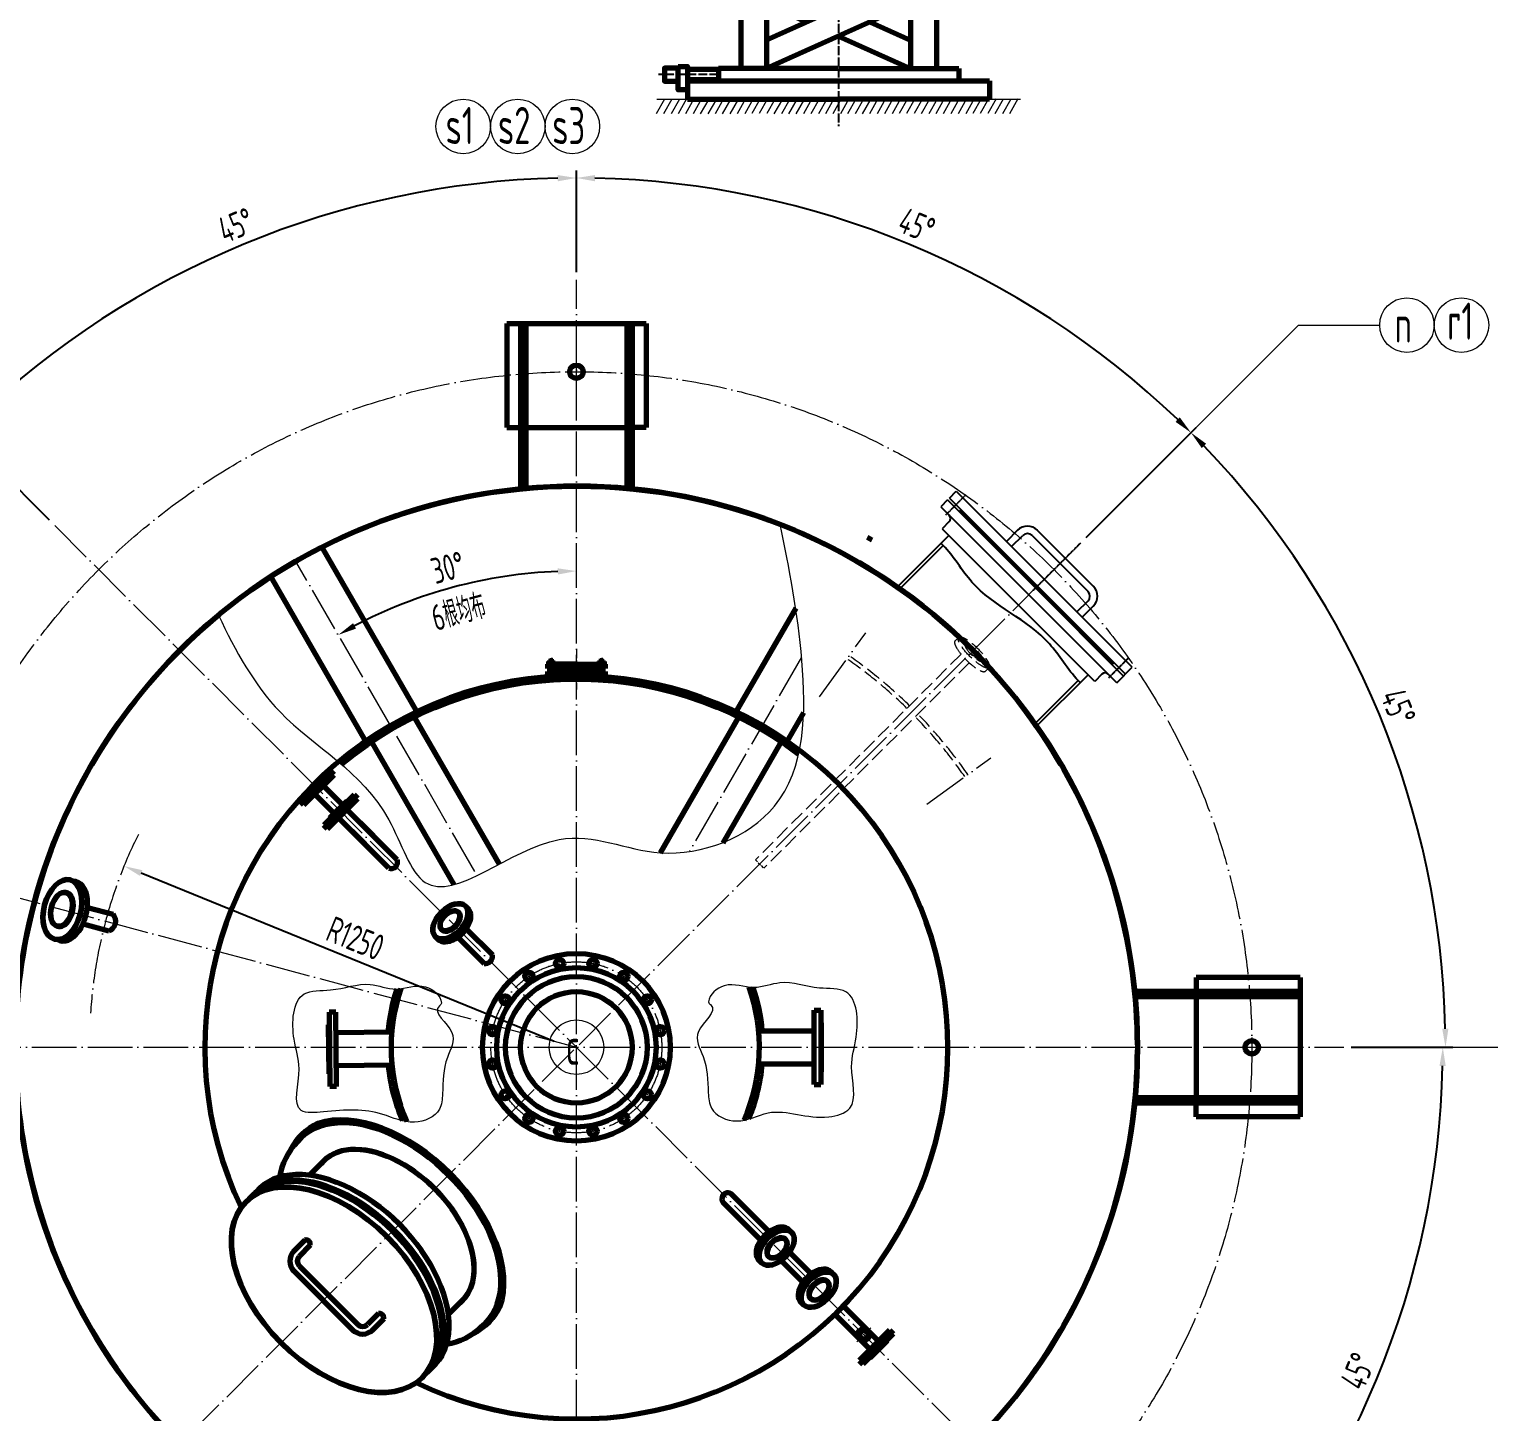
# Model space of a CAD drawing. Header units: millimetres. Extents: x -81840 to -67320, y -57700 to -40880.
# Drawn here: x -76666 to -72737, y -55798 to -52077 of the extents above; entities that cross this region are included whole.
import ezdxf
from ezdxf.enums import TextEntityAlignment as Align

# ---------------------------------------------------------------- set-up
doc = ezdxf.new("R2010")
doc.units = ezdxf.units.MM
for name, pattern in [('ACAD_ISO02W100', [11, 8, -3]), ('ACAD_ISO04W100', [30, 24, -3, 0, -3]), ('ACAD_ISO05W100', [33, 24, -3, 0, -3, 0, -3]), ('ACAD_ISO10W100', [18.7, 12, -3, 0.7, -3]), ('CENTER', [2, 1.25, -0.25, 0.25, -0.25])]:
    doc.linetypes.add(name, pattern=pattern)
for name, color, linetype in [('1', 4, 'Continuous'), ('2', 3, 'Continuous'), ('4', 1, 'CENTER')]:
    doc.layers.add(name, color=color, linetype=linetype)
for name, color, linetype, lineweight in [('中心线', 1, 'ACAD_ISO04W100', 18), ('双点划线', 5, 'ACAD_ISO05W100', 18), ('标注', 7, 'Continuous', 18), ('点划线', 1, 'ACAD_ISO04W100', 25), ('粗实线', 4, 'Continuous', 70), ('细实线', 7, 'Continuous', 18), ('虚线', 2, 'ACAD_ISO02W100', 18)]:
    doc.layers.add(name, color=color, linetype=linetype, lineweight=lineweight)
doc.styles.add('GB', font='gbeitc.shx', dxfattribs={"bigfont": 'gbcbig.shx'})
doc.styles.add('HGCAD', font='gbenor.shx', dxfattribs={"width": 0.75, "bigfont": 'gbcbig.shx'})
doc.dimstyles.new('GB$2', dxfattribs={"dimscale": 20, "dimtxt": 3.5, "dimasz": 2.5, "dimexe": 2.25, "dimexo": 2, "dimtad": 1, "dimdec": 0, "dimtxsty": 'GB', "dimcen": 2.5, "dimadec": 0, "dimazin": 0, "dimtfac": 1, "dimtdec": 0, "dimtmove": 0, "dimatfit": 3, "dimfxl": 0, "dimarcsym": 0})
doc.dimstyles.new('GB$4', dxfattribs={"dimscale": 20, "dimtxt": 3.5, "dimasz": 2.5, "dimexe": 2.25, "dimexo": 2, "dimtad": 1, "dimtoh": 1, "dimdec": 0, "dimtxsty": 'GB', "dimcen": 2.5, "dimadec": 0, "dimazin": 0, "dimtfac": 1, "dimtdec": 0, "dimtmove": 0, "dimatfit": 3, "dimfxl": 0, "dimarcsym": 0})

# ---------------------------------------------------------------- blocks, each defined once
blk = doc.blocks.new('*D258')
at = {"layer": 'Defpoints', "color": 0, "ltscale": 20}
for p in [(-75193.3, -52751.3), (-75948.3, -53509.2), (-75415.8, -53554.9), (-75693.3, -53950.9), (-75193.3, -56882.6)]:
    blk.add_point(p, dxfattribs=at)
at = {"layer": '标注', "color": 0, "lineweight": -2, "ltscale": 20}
blk.add_arc((-75193.3, -54816.9), 1281.5, 92.2356, 117.7644, dxfattribs=at)
at = {"layer": '标注', "color": 0, "ltscale": 20}
for points in [[(-75243.5, -53528), (-75243.1, -53544.7), (-75193.3, -53535.4)], [(-75786.3, -53690.2), (-75794.3, -53675.6), (-75834.1, -53707.1)]]:
    blk.add_solid(points, dxfattribs=at)
at = {"layer": '标注', "color": 0, "ltscale": 20, "insert": (-75539.2, -53525.9), "char_height": 70, "attachment_point": 5, "rotation": 15, "style": 'HGCAD'}
blk.add_mtext('30°', dxfattribs=at)
blk = doc.blocks.new('*D271')
at = {"layer": 'Defpoints', "color": 0, "ltscale": 20}
for p in [(-76410.8, -54329.3), (-75253.1, -54800.9)]:
    blk.add_point(p, dxfattribs=at)
at = {"layer": '细实线', "color": 0, "lineweight": -2, "ltscale": 20}
blk.add_line((-75253.1, -54800.9), (-76364.5, -54348.2), dxfattribs=at)
at = {"layer": '细实线', "color": 0, "ltscale": 20}
blk.add_solid([(-76361.3, -54340.4), (-76367.6, -54355.9), (-76410.8, -54329.3)], dxfattribs=at)
at = {"layer": '细实线', "color": 0, "ltscale": 20, "insert": (-75788, -54523.6), "char_height": 70, "attachment_point": 5, "rotation": 337.8363, "style": 'HGCAD'}
blk.add_mtext('R1250', dxfattribs=at)
blk = doc.blocks.new('*D221')
at = {"layer": 'Defpoints', "color": 0, "ltscale": 20}
for p in [(-75379.4, -49124.7), (-75379.4, -49394.1), (-75581.6, -49636.2), (-76204.9, -49874.2), (-75379.4, -53179.6)]:
    blk.add_point(p, dxfattribs=at)
at = {"layer": '标注', "color": 0, "lineweight": -2, "ltscale": 20}
blk.add_arc((-75379.4, -49394.1), 315.4, 219.2699, 260.9088, dxfattribs=at)
at = {"layer": '标注', "color": 0, "ltscale": 20}
for points in [[(-75630.4, -49598.5), (-75616.7, -49589), (-75652.1, -49552.7)], [(-75428.5, -49697.3), (-75429.9, -49713.9), (-75379.4, -49709.6)]]:
    blk.add_solid(points, dxfattribs=at)
at = {"layer": '标注', "color": 0, "ltscale": 20, "insert": (-75509.2, -49619.9), "char_height": 70, "attachment_point": 5, "rotation": 330.0894, "style": 'HGCAD'}
blk.add_mtext('60%%D', dxfattribs=at)
blk = doc.blocks.new('*D277')
at = {"layer": 'Defpoints', "color": 0, "ltscale": 20}
for p in [(-75798.8, -52557.3), (-75193.3, -52751.3), (-76597.5, -53412.7), (-75193.3, -54816.9), (-75193.3, -56882.6)]:
    blk.add_point(p, dxfattribs=at)
at = {"layer": '标注', "color": 0, "lineweight": -2, "ltscale": 20}
for p, q in [((-75193.3, -52731.3), (-75193.3, -52457.6)), ((-76611.6, -53398.6), (-76861.6, -53148.7))]:
    blk.add_line(p, q, dxfattribs=at)
blk.add_arc((-75193.3, -54816.9), 2339.3, 91.2247, 133.7753, dxfattribs=at)
at = {"layer": '标注', "color": 0, "ltscale": 20}
for points in [[(-75243.4, -52469.8), (-75243.2, -52486.5), (-75193.3, -52477.6)], [(-76805.9, -53133.8), (-76817.5, -53121.9), (-76847.4, -53162.8)]]:
    blk.add_solid(points, dxfattribs=at)
at = {"layer": '标注', "color": 0, "ltscale": 20, "insert": (-76109.6, -52604.9), "char_height": 70, "attachment_point": 5, "rotation": 22.5, "style": 'HGCAD'}
blk.add_mtext('45°', dxfattribs=at)
blk = doc.blocks.new('*D278')
at = {"layer": 'Defpoints', "color": 0, "ltscale": 20}
for p in [(-75193.3, -52751.3), (-74023.7, -52791), (-73835.6, -53459.2), (-73963.6, -53587.2), (-75193.3, -56882.6)]:
    blk.add_point(p, dxfattribs=at)
at = {"layer": '标注', "color": 0, "lineweight": -2, "ltscale": 20}
for p, q in [((-75193.3, -52731.3), (-75193.3, -52457.6)), ((-73821.5, -53445.1), (-73525, -53148.7))]:
    blk.add_line(p, q, dxfattribs=at)
blk.add_arc((-75193.3, -54816.9), 2339.3, 46.2247, 88.7753, dxfattribs=at)
at = {"layer": '标注', "color": 0, "ltscale": 20}
for points in [[(-75143.4, -52486.5), (-75143.2, -52469.8), (-75193.3, -52477.6)], [(-73569.1, -53121.9), (-73580.7, -53133.8), (-73539.2, -53162.8)]]:
    blk.add_solid(points, dxfattribs=at)
at = {"layer": '标注', "color": 0, "ltscale": 20, "insert": (-74277, -52604.9), "char_height": 70, "attachment_point": 5, "rotation": 337.5, "style": 'HGCAD'}
blk.add_mtext('45°', dxfattribs=at)
blk = doc.blocks.new('*D279')
at = {"layer": 'Defpoints', "color": 0, "ltscale": 20}
for p in [(-73835.6, -53459.2), (-73963.6, -53587.2), (-72933.7, -54211.5), (-77258.9, -54816.9), (-73127.7, -54816.9)]:
    blk.add_point(p, dxfattribs=at)
at = {"layer": '标注', "color": 0, "lineweight": -2, "ltscale": 20}
for p, q in [((-73821.5, -53445.1), (-73525, -53148.7)), ((-73107.7, -54816.9), (-72834, -54816.9))]:
    blk.add_line(p, q, dxfattribs=at)
blk.add_arc((-75193.3, -54816.9), 2339.3, 1.2247, 43.7753, dxfattribs=at)
at = {"layer": '标注', "color": 0, "ltscale": 20}
for points in [[(-73510.1, -53204.4), (-73498.2, -53192.7), (-73539.2, -53162.8)], [(-72846.2, -54766.8), (-72862.9, -54767), (-72854, -54816.9)]]:
    blk.add_solid(points, dxfattribs=at)
at = {"layer": '标注', "color": 0, "ltscale": 20, "insert": (-72981.3, -53900.7), "char_height": 70, "attachment_point": 5, "rotation": 292.5, "style": 'HGCAD'}
blk.add_mtext('45°', dxfattribs=at)
blk = doc.blocks.new('*D280')
at = {"layer": 'Defpoints', "color": 0, "ltscale": 20}
for p in [(-77258.9, -54816.9), (-75193.3, -54816.9), (-73127.7, -54816.9), (-73173.8, -55982.9), (-73939.8, -56070.4)]:
    blk.add_point(p, dxfattribs=at)
at = {"layer": '标注', "color": 0, "lineweight": -2, "ltscale": 20}
for p, q in [((-73107.7, -54816.9), (-72841.3, -54816.9)), ((-73925.7, -56084.6), (-73530.2, -56480))]:
    blk.add_line(p, q, dxfattribs=at)
blk.add_arc((-75193.3, -54816.9), 2332, 316.2285, 358.7715, dxfattribs=at)
at = {"layer": '标注', "color": 0, "ltscale": 20}
for points in [[(-72870.2, -54866.8), (-72853.5, -54867), (-72861.3, -54816.9)], [(-73503.4, -56436), (-73515.3, -56424.3), (-73544.4, -56465.9)]]:
    blk.add_solid(points, dxfattribs=at)
at = {"layer": '标注', "color": 0, "ltscale": 20, "insert": (-73089.7, -55688.3), "char_height": 70, "attachment_point": 5, "rotation": 67.5, "style": 'HGCAD'}
blk.add_mtext('45°', dxfattribs=at)
blk = doc.blocks.new('*D281')
at = {"layer": 'Defpoints', "color": 0, "ltscale": 20}
for p in [(-75193.3, -52751.3), (-75193.3, -54816.9), (-73939.8, -56070.4), (-75193.3, -56882.6), (-74588.3, -57074.7)]:
    blk.add_point(p, dxfattribs=at)
at = {"layer": '标注', "color": 0, "lineweight": -2, "ltscale": 20}
for p, q in [((-73925.7, -56084.6), (-73526.4, -56483.9)), ((-75193.3, -56902.6), (-75193.3, -57174.3))]:
    blk.add_line(p, q, dxfattribs=at)
blk.add_arc((-75193.3, -54816.9), 2337.4, 271.2257, 313.7743, dxfattribs=at)
at = {"layer": '标注', "color": 0, "ltscale": 20}
for points in [[(-73582.1, -56498.7), (-73570.4, -56510.6), (-73540.5, -56469.7)], [(-75143.2, -57162.1), (-75143.4, -57145.4), (-75193.3, -57154.3)]]:
    blk.add_solid(points, dxfattribs=at)
at = {"layer": '标注', "color": 0, "ltscale": 20, "insert": (-74319.9, -56925.6), "char_height": 70, "attachment_point": 5, "rotation": 22.5, "style": 'HGCAD'}
blk.add_mtext('45°', dxfattribs=at)
blk = doc.blocks.new('*D282')
at = {"layer": 'Defpoints', "color": 0, "ltscale": 20}
for p in [(-75193.3, -52751.3), (-75193.3, -54816.9), (-76452.7, -56076.3), (-76358.5, -56835.1), (-75193.3, -56882.6)]:
    blk.add_point(p, dxfattribs=at)
at = {"layer": '标注', "color": 0, "lineweight": -2, "ltscale": 20}
for p, q in [((-76466.9, -56090.5), (-76855.2, -56478.9)), ((-75193.3, -56902.6), (-75193.3, -57167.3))]:
    blk.add_line(p, q, dxfattribs=at)
blk.add_arc((-75193.3, -54816.9), 2330.4, 226.2294, 268.7706, dxfattribs=at)
at = {"layer": '标注', "color": 0, "ltscale": 20}
for points in [[(-76811.2, -56505.7), (-76799.5, -56493.7), (-76841.1, -56464.7)], [(-75243.2, -57138.4), (-75243.4, -57155.1), (-75193.3, -57147.3)]]:
    blk.add_solid(points, dxfattribs=at)
at = {"layer": '标注', "color": 0, "ltscale": 20, "insert": (-76064, -56919.1), "char_height": 70, "attachment_point": 5, "rotation": 337.5, "style": 'HGCAD'}
blk.add_mtext('45°', dxfattribs=at)
blk = doc.blocks.new('*D283')
at = {"layer": 'Defpoints', "color": 0, "ltscale": 20}
for p in [(-77258.9, -54816.9), (-75193.3, -54816.9), (-73127.7, -54816.9), (-77449.8, -55421.6), (-76452.7, -56076.3)]:
    blk.add_point(p, dxfattribs=at)
at = {"layer": '标注', "color": 0, "lineweight": -2, "ltscale": 20}
for p, q in [((-77278.9, -54816.9), (-77549.4, -54816.9)), ((-76466.9, -56090.5), (-76859.3, -56482.9))]:
    blk.add_line(p, q, dxfattribs=at)
blk.add_arc((-75193.3, -54816.9), 2336.1, 181.2263, 223.7737, dxfattribs=at)
at = {"layer": '标注', "color": 0, "ltscale": 20}
for points in [[(-77537.2, -54867), (-77520.5, -54866.8), (-77529.4, -54816.9)], [(-76874.2, -56427.2), (-76886.1, -56438.9), (-76845.2, -56468.8)]]:
    blk.add_solid(points, dxfattribs=at)
at = {"layer": '标注', "color": 0, "ltscale": 20, "insert": (-77300.8, -55689.9), "char_height": 70, "attachment_point": 5, "rotation": 292.5, "style": 'HGCAD'}
blk.add_mtext('45°', dxfattribs=at)
blk = doc.blocks.new('*D284')
at = {"layer": 'Defpoints', "color": 0, "ltscale": 20}
for p in [(-77188.6, -54282.3), (-77493.4, -54411.4), (-77258.9, -54816.9), (-75193.3, -54816.9), (-73127.7, -54816.9)]:
    blk.add_point(p, dxfattribs=at)
at = {"layer": '标注', "color": 0, "lineweight": -2, "ltscale": 20}
for p, q in [((-77207.9, -54277.1), (-77468.6, -54207.3)), ((-77278.9, -54816.9), (-77548.9, -54816.9))]:
    blk.add_line(p, q, dxfattribs=at)
blk.add_arc((-75193.3, -54816.9), 2335.6, 166.2266, 178.7734, dxfattribs=at)
at = {"layer": '标注', "color": 0, "ltscale": 20}
for points in [[(-77469.8, -54258.8), (-77453.6, -54262.9), (-77449.3, -54212.4)], [(-77520, -54767), (-77536.7, -54766.8), (-77528.9, -54816.9)]]:
    blk.add_solid(points, dxfattribs=at)
at = {"layer": '标注', "color": 0, "ltscale": 20, "insert": (-77563.4, -54504.9), "char_height": 70, "attachment_point": 5, "rotation": 82.5, "style": 'HGCAD'}
blk.add_mtext('15°', dxfattribs=at)
blk = doc.blocks.new('动力')
at = {"layer": '标注', "ltscale": 20}
for p, q in [((-114.4, -310.6), (-107.3, -310.6)), ((-114.4, -330.1), (-114.4, -310.6)), ((-100.2, -310.6), (-107.3, -310.6)), ((-100.2, -330.1), (-100.2, -310.6)), ((-107.3, -330.1), (-114.4, -330.1)), ((-107.3, -330.1), (-100.2, -330.1)), ((-100.2, -314.6), (-86.5, -314.6)), ((-100.2, -326), (-86.5, -326)), ((-107.3, -615.7), (-114.4, -615.7)), ((-114.4, -615.7), (-114.4, -635.2)), ((-107.3, -615.7), (-100.2, -615.7)), ((-100.2, -615.7), (-100.2, -635.2)), ((-100.2, -619.8), (-86.5, -619.8)), ((-114.4, -635.2), (-107.3, -635.2)), ((-100.2, -635.2), (-107.3, -635.2)), ((-100.2, -631.2), (-86.5, -631.2)), ((241.7, -1050.3), (219.1, -1089.9)), ((220.7, -1050.3), (1199.7, -1050.3)), ((261.3, -1050.3), (238.6, -1089.9)), ((281.9, -1050.3), (259.2, -1089.9)), ((300.9, -1049.9), (278.3, -1089.5)), ((320.5, -1049.9), (297.8, -1089.5)), ((341, -1049.9), (318.4, -1089.5)), ((360.4, -1050.3), (337.7, -1089.9)), ((381, -1050.3), (358.3, -1089.9)), ((400, -1049.9), (377.4, -1089.5)), ((419.6, -1049.9), (396.9, -1089.5)), ((440.2, -1049.9), (417.5, -1089.5)), ((459.7, -1049.9), (437, -1089.5)), ((480.3, -1049.9), (457.6, -1089.5)), ((499.3, -1049.5), (476.7, -1089.2)), ((518.9, -1049.5), (496.2, -1089.2)), ((539.5, -1049.5), (516.8, -1089.2)), ((558.6, -1050.3), (535.9, -1089.9)), ((579.2, -1050.3), (556.5, -1089.9)), ((598.2, -1049.9), (575.6, -1089.5)), ((617.8, -1049.9), (595.1, -1089.5)), ((638.4, -1049.9), (615.7, -1089.5)), ((657.7, -1050.3), (635, -1089.9)), ((678.3, -1050.3), (655.6, -1089.9)), ((697.3, -1049.9), (674.7, -1089.5)), ((716.9, -1049.9), (694.2, -1089.5)), ((737.5, -1049.9), (714.8, -1089.5)), ((756.8, -1050.3), (734.1, -1089.9)), ((777.4, -1050.3), (754.7, -1089.9)), ((796.4, -1049.9), (773.8, -1089.5)), ((816, -1049.9), (793.3, -1089.5)), ((836.6, -1049.9), (813.9, -1089.5)), ((856.1, -1049.9), (833.4, -1089.5)), ((876.7, -1049.9), (854, -1089.5)), ((895.7, -1049.5), (873.1, -1089.2)), ((915.3, -1049.5), (892.6, -1089.2)), ((935.9, -1049.5), (913.2, -1089.2)), ((955, -1050.3), (932.3, -1089.9)), ((975.6, -1050.3), (952.9, -1089.9)), ((994.6, -1049.9), (972, -1089.5)), ((1014.2, -1049.9), (991.5, -1089.5)), ((1034.8, -1049.9), (1012.1, -1089.5)), ((1054.3, -1049.9), (1031.6, -1089.5)), ((1074.9, -1049.9), (1052.2, -1089.5)), ((1094, -1049.5), (1071.3, -1089.2)), ((1113.5, -1049.5), (1090.8, -1089.2)), ((1134.1, -1049.5), (1111.4, -1089.2)), ((1153.2, -1050.3), (1130.5, -1089.9)), ((1173.8, -1050.3), (1151.1, -1089.9)), ((1192.8, -1049.9), (1170.2, -1089.5))]:
    blk.add_line(p, q, dxfattribs=at)
for points in [[(86.5, -312.4), (97.5, -312.4), (97.5, -329.9), (86.5, -329.9)], [(-97.5, -460.7), (-86.5, -460.7), (-86.5, -478.2), (-97.5, -478.2)], [(86.5, -460.7), (97.5, -460.7), (97.5, -478.2), (86.5, -478.2)], [(86.5, -616.1), (97.5, -616.1), (97.5, -633.6), (86.5, -633.6)]]:
    blk.add_lwpolyline(points, close=True, dxfattribs=at)
at = {"layer": '点划线'}
for p, q in [((0, 27.1), (0, -834.6)), ((710, -125.6), (710, -1123.5)), ((386.7, -984.4), (225.1, -984.4))]:
    blk.add_line(p, q, dxfattribs=at)
at = {"layer": '粗实线'}
for p, q in [((-178, -16.1), (-178, 3.9)), ((-178, 3.9), (0, 3.9)), ((178, 3.9), (0, 3.9)), ((178, -16.1), (178, 3.9)), ((-305, -16.1), (-310, -21.1)), ((-310, -21.1), (-310, -46.1)), ((305, -16.1), (-305, -16.1)), ((305, -16.1), (310, -21.1)), ((310, -21.1), (310, -46.1)), ((-310, -46.1), (0, -46.1)), ((-310, -71.1), (-310, -46.1)), ((-310, -46.1), (0, -46.1)), ((-305, -76.1), (-310, -71.1)), ((305, -76.1), (-305, -76.1)), ((-253, -76.1), (-253, -106.1)), ((310, -46.1), (0, -46.1)), ((310, -46.1), (0, -46.1)), ((253, -76.1), (253, -106.1)), ((305, -76.1), (310, -71.1)), ((310, -71.1), (310, -46.1)), ((253, -106.1), (-253, -106.1)), ((-253, -106.1), (-253, -189.6)), ((-150.4, -106.1), (-86.5, -282.3)), ((-75.5, -106.1), (-75.5, -126.1)), ((75.5, -106.1), (75.5, -126.1)), ((150.4, -106.1), (86.5, -282.3)), ((253, -106.1), (253, -189.6)), ((75.5, -126.1), (-75.5, -126.1)), ((-58.8, -126.1), (-58.8, -242.5)), ((58.8, -126.1), (58.8, -242.5)), ((589.1, -147.1), (710, -146.8)), ((830.2, -146.8), (709.3, -146.8)), ((-253, -189.6), (-96.8, -619.8)), ((253, -189.6), (97.5, -617.9)), ((566.7, -212.6), (566.6, -169.8)), ((852.8, -212.2), (852.8, -169.4)), ((572.4, -218.2), (573, -592.5)), ((575.2, -218.2), (572.4, -218.2)), ((575.2, -218.2), (844.3, -218.2)), ((844.3, -217.8), (847.1, -217.8)), ((848, -218.2), (847.3, -592.5)), ((-71.1, -282.3), (-62.8, -272.9)), ((-62.8, -272.9), (-62.8, -268.8)), ((62.8, -268.8), (-62.8, -268.8)), ((-62.8, -272.9), (62.8, -272.9)), ((58.8, -242.5), (-58.8, -242.5)), ((-48.9, -268.8), (-48.9, -265.6)), ((-48.9, -265.6), (48.9, -265.6)), ((-35, -242.5), (-35, -265.6)), ((35, -242.5), (35, -265.6)), ((48.9, -268.8), (48.9, -265.6)), ((62.8, -272.9), (62.8, -268.8)), ((71.1, -282.3), (62.8, -272.9)), ((597, -246.7), (597, -564.5)), ((619.6, -246.7), (619.6, -564.5)), ((642.2, -246.7), (642.2, -564.5)), ((664.8, -246.7), (664.8, -564.5)), ((687.4, -246.7), (687.4, -564.5)), ((732.6, -246.7), (732.6, -564.5)), ((755.2, -246.7), (755.2, -564.5)), ((777.8, -246.7), (777.8, -564.5)), ((800.4, -246.7), (800.4, -564.5)), ((823, -246.7), (823, -564.5)), ((-86.5, -282.3), (86.5, -282.3)), ((-86.5, -282.3), (-86.5, -297.4)), ((-86.5, -297.4), (86.5, -297.4)), ((-86.5, -297.4), (-86.5, -648.4)), ((86.5, -282.3), (86.5, -297.4)), ((86.5, -297.4), (86.5, -648.4)), ((573, -592.5), (847.3, -592.5)), ((573, -592.5), (605.1, -630.8)), ((847.3, -592.5), (815.2, -630.8)), ((-92.7, -631.2), (-86.5, -648.4)), ((-86.5, -648.4), (86.5, -648.4)), ((-86.5, -648.4), (86.5, -648.4)), ((-86.5, -648.4), (-86.5, -663.5)), ((-86.5, -663.5), (86.5, -663.5)), ((-86.5, -663.5), (86.5, -663.5)), ((-86.5, -663.5), (-86.5, -678.7)), ((91.8, -633.6), (86.5, -648.4)), ((86.5, -648.4), (86.5, -663.5)), ((86.5, -663.5), (86.5, -678.7)), ((710, -665), (541.9, -665)), ((541.9, -665), (541.9, -687.4)), ((605.1, -630.8), (815.2, -630.8)), ((605.1, -630.8), (605.1, -665)), ((605.1, -665), (815.2, -665)), ((710, -665), (878.1, -665)), ((815.2, -630.8), (815.2, -665)), ((878.1, -665), (878.1, -687.4)), ((-86.5, -678.7), (86.5, -678.7)), ((-63.1, -678.7), (-53.7, -697.4)), ((53.7, -697.4), (-53.7, -697.4)), ((-35, -697.4), (-35, -722)), ((35, -697.4), (35, -722)), ((63.1, -678.7), (53.7, -697.4)), ((541.9, -687.4), (446.5, -687.4)), ((446.5, -687.4), (446.5, -722)), ((516.2, -687.4), (516.2, -722)), ((541.9, -687.4), (710, -687.4)), ((677.9, -687.4), (677.9, -722)), ((878.1, -687.4), (710, -687.4)), ((742.1, -687.4), (742.1, -722)), ((878.1, -687.4), (973.5, -687.4)), ((903.8, -687.4), (903.8, -968)), ((973.5, -687.4), (973.5, -968)), ((2, -722), (-155.9, -722)), ((-155.9, -722), (-155.9, -782.4)), ((-155.9, -735), (852.3, -735)), ((2, -722), (160, -722)), ((160, -722), (160, -782.4)), ((160, -722), (567.7, -722)), ((516.2, -717.5), (526.1, -722)), ((903.8, -717.5), (516.2, -891.3)), ((567.7, -722), (852.3, -722)), ((567.7, -722), (567.7, -782.4)), ((852.3, -722), (852.3, -782.4)), ((-155.9, -748.1), (852.3, -748.1)), ((-155.9, -761.1), (852.3, -761.1)), ((-155.9, -774.2), (852.3, -774.2)), ((-155.9, -782.4), (2, -782.4)), ((2, -782.4), (852.3, -782.4)), ((446.5, -782.4), (446.5, -968)), ((516.2, -782.4), (516.2, -968)), ((660.9, -782.4), (710, -804.4)), ((516.2, -794.2), (624.4, -842.8)), ((903.8, -794.2), (516.2, -968)), ((795.6, -842.8), (903.8, -891.3)), ((710, -881.1), (903.8, -968)), ((386.7, -970.6), (303.7, -970.6)), ((709.3, -968), (386.7, -968)), ((386.7, -968), (386.7, -1000.8)), ((710.7, -968), (1033.3, -968)), ((1033.3, -968), (1033.3, -1000.8)), ((386.7, -998.2), (303.7, -998.2)), ((303.7, -1000.8), (303.7, -1050.3)), ((303.7, -1000.8), (1116.3, -1000.8)), ((1116.3, -1000.8), (1116.3, -1050.3)), ((303.7, -1050.3), (710.5, -1050.3)), ((1116.3, -1050.3), (709.5, -1050.3))]:
    blk.add_line(p, q, dxfattribs=at)
for points in [[(277.9, -967), (241.2, -967), (241.2, -1001.8), (277.9, -1001.8)], [(277.9, -962.7), (303.7, -962.7), (303.7, -1025.5), (277.9, -1025.5)]]:
    blk.add_lwpolyline(points, close=True, dxfattribs=at)
for centre, radius, start, end in [((589.2, -169.7), 22.6, 90.1448, 180.1448), ((830.2, -169.4), 22.6, 0, 90), ((572.3, -212.5), 5.66, 180.1448, 270.1448), ((847.1, -212.2), 5.66, 270, 0)]:
    blk.add_arc(centre, radius, start, end, dxfattribs=at)

msp = doc.modelspace()

# ---------------------------------------------------------------- hatches: boundary and pattern name
at = {"layer": '中心线', "linetype": 'ByBlock', "lineweight": 18}
h = msp.add_hatch(dxfattribs=at)
h.set_pattern_fill('ANSI33', color=256, scale=0.893945, style=0)
h.set_pattern_definition([(45, (-75294.271, -51749.067), (-4.013929, 4.013929), []), (45, (-75290.2573, -51749.067), (-4.013929, 4.013929), [2.838276, -1.419138])])
h.paths.add_polyline_path([(-75193.3, -53797.82), (-75249.28, -53797.82), (-75249.28, -53805.86), (-75193.3, -53805.86)])
h.paths.add_polyline_path([(-75137.31, -53797.82), (-75193.3, -53797.82), (-75193.3, -53805.86), (-75137.31, -53805.86)])

# ---------------------------------------------------------------- linework, layer by layer
at = {"layer": '1'}
msp.add_spline([(-73837.07, -53835.46), (-73842.72, -53829.8), (-73920.15, -53731.16), (-74128.75, -53564.99), (-74206.18, -53466.35), (-74211.83, -53460.69)], degree=3, dxfattribs=at)
at = {"layer": '2'}
for p, q in [((-74194.16, -53344.02), (-74212.54, -53362.41)), ((-74194.16, -53344.02), (-73957.27, -53580.9)), ((-74189.14, -53339), (-74170.76, -53320.62)), ((-74189.14, -53339), (-73952.26, -53575.89)), ((-74170.76, -53320.62), (-73933.87, -53557.5)), ((-74212.54, -53362.41), (-73975.66, -53599.29)), ((-74159.44, -53371.53), (-74163.04, -53375.13)), ((-73955.86, -53579.49), (-74161.63, -53373.72)), ((-74159.44, -53371.53), (-74158.03, -53370.12)), ((-73953.67, -53577.3), (-74159.44, -53371.53)), ((-74189.56, -53402.36), (-74208.65, -53421.45)), ((-74208.65, -53421.45), (-74003.24, -53626.86)), ((-74035.94, -53455.43), (-74003.95, -53423.44)), ((-73954.8, -53423.44), (-73799.81, -53578.42)), ((-74190.62, -53439.48), (-74329.52, -53578.38)), ((-74322.87, -53583.04), (-74206.18, -53466.35)), ((-74021.8, -53469.57), (-73992.1, -53439.88)), ((-73966.65, -53439.88), (-73816.25, -53590.27)), ((-73720.39, -53817.78), (-73957.27, -53580.9)), ((-73955.86, -53579.49), (-73750.09, -53785.25)), ((-73953.67, -53577.3), (-73747.91, -53783.07)), ((-73715.38, -53812.77), (-73952.26, -53575.89)), ((-73696.99, -53794.38), (-73933.87, -53557.5)), ((-73738.78, -53836.17), (-73975.66, -53599.29)), ((-73845.95, -53645.43), (-73816.25, -53615.73)), ((-73797.82, -53832.28), (-74003.24, -53626.86)), ((-73831.81, -53659.57), (-73799.81, -53627.58)), ((-73747.91, -53783.07), (-73746.49, -53781.65)), ((-73815.85, -53814.25), (-73954.75, -53953.15)), ((-73778.73, -53813.19), (-73797.82, -53832.28)), ((-73778.73, -53813.19), (-73797.82, -53832.28)), ((-73747.91, -53783.07), (-73751.51, -53786.67)), ((-73738.78, -53836.17), (-73696.99, -53794.38)), ((-73959.42, -53946.5), (-73842.72, -53829.8))]:
    msp.add_line(p, q, dxfattribs=at)
for centre, radius, start, end in [((-74198.04, -53393.87), 12, 315, 45), ((-73979.37, -53452.6), 38.14, 45, 135), ((-73979.37, -53452.6), 18, 45, 135), ((-73828.98, -53603), 38.14, 315, 45), ((-73828.98, -53603), 18, 315, 45), ((-73770.25, -53821.67), 12, 45, 135)]:
    msp.add_arc(centre, radius, start, end, dxfattribs=at)
at = {"layer": '4'}
for p, q in [((-74145.27, -53330.49), (-74199.81, -53385.03)), ((-73963.57, -53587.2), (-73835.6, -53459.23)), ((-73706.87, -53768.9), (-73761.41, -53823.44))]:
    msp.add_line(p, q, dxfattribs=at)
at = {"layer": '中心线', "ltscale": 5}
for p, q in [((-75193.3, -56882.56), (-75193.3, -52751.28)), ((-76597.48, -53412.74), (-75193.3, -54816.92)), ((-75693.3, -53950.9), (-75948.3, -53509.23)), ((-73933.87, -53557.5), (-75193.3, -54816.92)), ((-74587.16, -53767.07), (-74888.64, -54289.24)), ((-75466.52, -54343.68), (-75688.3, -53959.56)), ((-77188.55, -54282.3), (-75193.3, -54816.92)), ((-77258.94, -54816.92), (-73127.66, -54816.92)), ((-76452.72, -56076.35), (-75193.3, -54816.92)), ((-73939.81, -56070.41), (-75193.3, -54816.92))]:
    msp.add_line(p, q, dxfattribs=at)
at = {"layer": '中心线', "linetype": 'ByBlock', "lineweight": 18}
for p, q in [((-75264.37, -53779.05), (-75264.37, -53775.69)), ((-75261.01, -53823.31), (-75261.01, -53772.79)), ((-75257.66, -53779.05), (-75257.66, -53775.69)), ((-75128.93, -53779.05), (-75128.93, -53775.69)), ((-75125.58, -53822.05), (-75125.58, -53772.79)), ((-75122.23, -53779.05), (-75122.23, -53775.69))]:
    msp.add_line(p, q, dxfattribs=at)
at = {"layer": '中心线'}
for p, q in [((-75193.3, -53745.76), (-75193.3, -53854.22)), ((-74401.02, -55571.79), (-74438.52, -55609.29)), ((-75193.3, -55888.09), (-75193.3, -55779.63))]:
    msp.add_line(p, q, dxfattribs=at)
at = {"layer": '中心线', "ltscale": 5}
for centre, radius in [((-75193.3, -54817.12), 1818.11), ((-75193.3, -54816.92), 230)]:
    msp.add_circle(centre, radius, dxfattribs=at)
msp.add_arc((-75253.12, -54800.86), 1250, 153.55413, 176.51345, dxfattribs=at)
at = {"layer": '双点划线', "linetype": 'ACAD_ISO10W100', "ltscale": 20}
for p, q in [((-75193.3, -53025), (-75193.3, -52973)), ((-75219.3, -52999), (-75167.3, -52999)), ((-73375.38, -54790.92), (-73375.38, -54842.92)), ((-73401.38, -54816.92), (-73349.38, -54816.92))]:
    msp.add_line(p, q, dxfattribs=at)
at = {"layer": '双点划线', "ltscale": 5}
for p, q in [((-74538.69, -53873.48), (-74414.19, -53701.25)), ((-74249.85, -54162.32), (-74077.62, -54037.81))]:
    msp.add_line(p, q, dxfattribs=at)
at = {"layer": '标注', "ltscale": 20}
for p, q in [((-73526.37, -53150), (-73249.76, -52873.41)), ((-73249.76, -52873.41), (-73031.21, -52873.41)), ((-72834, -54816.92), (-72444.74, -54816.92))]:
    msp.add_line(p, q, dxfattribs=at)
for centre in [(-75497.76, -52338.92), (-75350.98, -52338.92), (-75204.2, -52338.92), (-72957.82, -52873.41), (-72811.04, -52873.41), (-75193.15, -54816.78)]:
    msp.add_circle(centre, 73.39, dxfattribs=at)
at = {"layer": '粗实线'}
for p, q in [((-75380.8, -52869), (-75005.8, -52869)), ((-75380.8, -52869), (-75380.8, -53149)), ((-75343.3, -52869), (-75343.3, -53314.39)), ((-75329.3, -52869), (-75329.3, -53313.06)), ((-75057.3, -52869), (-75057.3, -53313.06)), ((-75043.3, -52869), (-75043.3, -53314.39)), ((-75005.8, -52869), (-75005.8, -53149)), ((-75380.8, -53149), (-75343.3, -53149)), ((-75329.3, -53149), (-75057.3, -53149)), ((-75005.8, -53149), (-75043.3, -53149)), ((-75329.3, -53199), (-75343.3, -53199)), ((-75057.3, -53199), (-75043.3, -53199)), ((-74397.24, -53452.11), (-74409.36, -53445.11)), ((-75878.4, -53471.29), (-75622.87, -53913.89)), ((-76016.1, -53550.79), (-75760.56, -53993.39)), ((-74602.88, -53635.29), (-74763.73, -53913.89)), ((-75629.59, -53928.24), (-75400.95, -54324.25)), ((-74757.01, -53928.24), (-74967.83, -54293.4)), ((-74581.72, -53916.64), (-74626.03, -53993.39)), ((-75744.77, -53994.74), (-75522.82, -54379.18)), ((-74641.82, -53994.74), (-74799.56, -54267.95)), ((-75855.45, -54073.46), (-75936.77, -54154.77)), ((-75926.87, -54164.67), (-75845.55, -54083.35)), ((-75920.5, -54135.68), (-75874.54, -54089.72)), ((-75874.54, -54089.72), (-75873.13, -54091.13)), ((-75845.55, -54083.35), (-75855.45, -54073.46)), ((-75919.09, -54137.09), (-75920.5, -54135.68)), ((-75844.8, -54188.05), (-75897.52, -54135.33)), ((-75822.18, -54165.42), (-75874.89, -54112.7)), ((-75926.87, -54164.67), (-75936.77, -54154.77)), ((-75791.42, -54137.49), (-75872.73, -54218.8)), ((-75862.83, -54228.7), (-75781.52, -54147.39)), ((-75856.47, -54199.71), (-75810.51, -54153.75)), ((-75810.51, -54153.75), (-75809.09, -54155.17)), ((-75781.52, -54147.39), (-75791.42, -54137.49)), ((-75855.06, -54201.13), (-75856.47, -54199.71)), ((-75762.19, -54270.65), (-75833.49, -54199.36)), ((-75698.16, -54334.69), (-75833.49, -54199.36)), ((-75739.57, -54248.03), (-75810.86, -54176.73)), ((-75675.53, -54312.06), (-75810.86, -54176.73)), ((-75862.83, -54228.7), (-75872.73, -54218.8)), ((-76509.26, -54440.59), (-76440.19, -54459.02)), ((-75492.18, -54436.96, -43077.36), (-75482.83, -54446.31, -43077.36)), ((-76521.09, -54484.93), (-76452.02, -54503.36)), ((-75573.86, -54517.88, -43077.36), (-75563.18, -54528.57, -43077.36)), ((-75512.36, -54520.49, -1.2), (-75441.88, -54590.97, -1.2)), ((-75489.73, -54497.86, -1.2), (-75419.25, -54568.34, -1.2)), ((-73245.38, -54629.42), (-73525.38, -54629.42)), ((-73525.38, -54629.42), (-73525.38, -54666.92)), ((-73245.38, -54629.42), (-73245.38, -55004.42)), ((-73245.38, -54666.92), (-73690.77, -54666.92)), ((-73245.38, -54680.92), (-73689.43, -54680.92)), ((-73575.38, -54680.92), (-73575.38, -54666.92)), ((-73525.38, -54680.92), (-73525.38, -54952.92)), ((-75840.37, -54722.02), (-75858.37, -54722.16)), ((-75858.37, -54722.16), (-75856.79, -54922.15)), ((-75838.79, -54922.01), (-75840.37, -54722.02)), ((-74553.3, -54716.92), (-74535.3, -54716.92)), ((-74553.3, -54916.92), (-74553.3, -54716.92)), ((-74535.3, -54716.92), (-74535.3, -54916.92)), ((-75860.1, -54756.17), (-75858.1, -54756.16)), ((-75859.06, -54888.17), (-75860.1, -54756.17)), ((-74533.3, -54750.92), (-74535.3, -54750.92)), ((-74533.3, -54882.92), (-74533.3, -54750.92)), ((-75690.38, -54776.33), (-75839.94, -54777.51)), ((-74702.86, -54772.42), (-74553.3, -54772.42)), ((-75689.68, -54865.33), (-75839.23, -54866.51)), ((-74702.86, -54861.42), (-74553.3, -54861.42)), ((-75857.06, -54888.15), (-75859.06, -54888.17)), ((-74553.3, -54916.92), (-74535.3, -54916.92)), ((-74535.3, -54882.92), (-74533.3, -54882.92)), ((-75838.79, -54922.01), (-75856.79, -54922.15)), ((-73245.38, -54952.92), (-73689.43, -54952.92)), ((-73575.38, -54952.92), (-73575.38, -54966.92)), ((-73245.38, -54966.92), (-73690.77, -54966.92)), ((-73525.38, -55004.42), (-73525.38, -54966.92)), ((-73245.38, -55004.42), (-73525.38, -55004.42)), ((-75865.47, -55114.98, -57181.7), (-75911.79, -55161.29, -57181.7)), ((-74696.97, -55335.88), (-74798.27, -55234.58)), ((-74674.34, -55313.25), (-74775.64, -55211.95)), ((-74613.44, -55315.7, -43076.16), (-74622.79, -55306.35, -43076.16)), ((-75923.84, -55335.58), (-75955.83, -55367.57)), ((-75909.69, -55349.72), (-75939.39, -55379.42)), ((-74694.36, -55397.38, -43076.16), (-74705.05, -55386.7, -43076.16)), ((-74583.78, -55449.07), (-74642.11, -55390.74)), ((-74561.15, -55426.45), (-74619.49, -55368.11)), ((-75955.83, -55416.72), (-75793.1, -55579.45)), ((-75939.39, -55404.88), (-75781.25, -55563.02)), ((-74500.25, -55428.9, -43076.16), (-74509.6, -55419.55, -43076.16)), ((-75491.35, -55489.1, -57181.7), (-75537.66, -55535.41, -57181.7)), ((-74581.17, -55510.58, -43076.16), (-74591.85, -55499.89, -43076.16)), ((-75726.1, -55533.32), (-75755.79, -55563.02)), ((-75711.95, -55547.46), (-75743.95, -55579.45)), ((-74497.6, -55535.25), (-74402.75, -55630.1)), ((-74474.97, -55512.63), (-74380.12, -55607.47)), ((-74350.78, -55578.12), (-74432.1, -55659.44)), ((-74340.88, -55588.02), (-74422.2, -55669.34)), ((-74350.78, -55578.12), (-74340.88, -55588.02)), ((-74357.14, -55607.12), (-74403.11, -55653.08)), ((-74358.56, -55605.7), (-74357.14, -55607.12)), ((-74432.1, -55659.44), (-74422.2, -55669.34)), ((-74403.11, -55653.08), (-74404.52, -55651.66))]:
    msp.add_line(p, q, dxfattribs=at)
at = {"layer": '粗实线', "linetype": 'ByBlock'}
for p, q in [((-75256.99, -53779.05), (-75268.1, -53779.05)), ((-75268.1, -53779.05), (-75268.1, -53785.75)), ((-75264.37, -53775.69), (-75265.04, -53776.36)), ((-75265.04, -53779.05), (-75265.04, -53776.36)), ((-75265.04, -53779.05), (-75253.93, -53779.05)), ((-75264.37, -53775.69), (-75261.01, -53775.69)), ((-75263.86, -53779.05), (-75263.86, -53785.75)), ((-75257.66, -53775.69), (-75261.01, -53775.69)), ((-75258.16, -53779.05), (-75258.16, -53785.75)), ((-75257.66, -53775.69), (-75256.99, -53776.36)), ((-75256.99, -53779.05), (-75256.99, -53776.36)), ((-75253.93, -53779.05), (-75253.93, -53785.75)), ((-75121.56, -53779.05), (-75132.67, -53779.05)), ((-75132.67, -53779.05), (-75132.67, -53785.75)), ((-75128.93, -53775.69), (-75129.6, -53776.36)), ((-75129.6, -53779.05), (-75129.6, -53776.36)), ((-75129.6, -53779.05), (-75118.49, -53779.05)), ((-75128.93, -53775.69), (-75125.58, -53775.69)), ((-75128.43, -53779.05), (-75128.43, -53785.75)), ((-75122.23, -53775.69), (-75125.58, -53775.69)), ((-75122.73, -53779.05), (-75122.73, -53785.75)), ((-75122.23, -53775.69), (-75121.56, -53776.36)), ((-75121.56, -53779.05), (-75121.56, -53776.36)), ((-75118.49, -53779.05), (-75118.49, -53785.75)), ((-75271.07, -53785.75), (-75271.07, -53797.82)), ((-75193.3, -53785.75), (-75271.07, -53785.75)), ((-75115.52, -53797.82), (-75271.07, -53797.82)), ((-75271.07, -53805.86), (-75271.07, -53819.95)), ((-75115.52, -53805.86), (-75271.07, -53805.86)), ((-75265.04, -53805.86), (-75265.04, -53797.82)), ((-75264.37, -53805.86), (-75264.37, -53797.82)), ((-75257.66, -53805.86), (-75257.66, -53797.82)), ((-75256.99, -53805.86), (-75256.99, -53797.82)), ((-75249.28, -53797.82), (-75249.28, -53805.86)), ((-75193.3, -53785.75), (-75115.52, -53785.75)), ((-75137.31, -53797.82), (-75137.31, -53805.86)), ((-75129.6, -53805.86), (-75129.6, -53797.82)), ((-75128.93, -53805.86), (-75128.93, -53797.82)), ((-75122.23, -53805.86), (-75122.23, -53797.82)), ((-75121.56, -53805.86), (-75121.56, -53797.82)), ((-75115.52, -53785.75), (-75115.52, -53797.82)), ((-75115.52, -53805.86), (-75115.52, -53819.95))]:
    msp.add_line(p, q, dxfattribs=at)
at = {"layer": '粗实线'}
for centre, radius in [((-75193.3, -52999), 18), ((-75193.3, -54816.92), 1510), ((-75193.3, -54816.92), 252.5), ((-75193.3, -54816.92), 214.5), ((-75238.17, -54591.34), 11), ((-75148.43, -54591.34), 11), ((-75193.3, -54816.92), 190.5), ((-75321.08, -54625.69), 11), ((-75065.52, -54625.69), 11), ((-75384.54, -54689.14), 11), ((-75193.3, -54816.92), 150), ((-75002.06, -54689.14), 11), ((-75418.88, -54772.05), 11), ((-74967.72, -54772.05), 11), ((-73375.38, -54816.92), 18), ((-75418.88, -54861.79), 11), ((-74967.72, -54861.79), 11), ((-75384.54, -54944.7), 11), ((-75002.06, -54944.7), 11), ((-75321.08, -55008.16), 11), ((-75065.52, -55008.16), 11), ((-75238.17, -55042.5), 11), ((-75148.43, -55042.5), 11), ((-74419.72, -55590.5), 16), ((-74419.72, -55590.5), 12)]:
    msp.add_circle(centre, radius, dxfattribs=at)
at = {"layer": '粗实线', "extrusion": (0.772194, -0.206048, 0.60105)}
for centre, radius in [((-72348.28, 36034.92, -47912.46), 82.47), ((-72348.28, 36034.92, -47915.33), 46.61)]:
    msp.add_circle(centre, radius, dxfattribs=at)
at = {"layer": '粗实线', "extrusion": (-0.772194, 0.206048, -0.60105)}
for centre, radius in [((72348.28, 36034.92, 47912.46), 82.47), ((72348.28, 36034.92, 47915.33), 46.61)]:
    msp.add_circle(centre, radius, dxfattribs=at)
at = {"layer": '粗实线', "extrusion": (0.565128, -0.565128, 0.60105)}
for centre, radius in [((-91931.11, 8948.36, -11898.56), 57.5), ((-91931.11, 8948.36, -11900.56), 32.5)]:
    msp.add_circle(centre, radius, dxfattribs=at)
at = {"layer": '粗实线', "extrusion": (-0.565128, 0.565128, -0.60105)}
for centre, radius in [((91931.11, 8948.36, 11898.56), 57.5), ((91931.11, 8948.36, 11900.56), 32.5)]:
    msp.add_circle(centre, radius, dxfattribs=at)
at = {"layer": '粗实线', "extrusion": (-0.564428, -0.564428, -0.602363)}
msp.add_circle((-14408.26, 55931.61, 74117.83), 335, dxfattribs=at)
at = {"layer": '粗实线', "extrusion": (0.564428, 0.564428, 0.602363)}
msp.add_circle((14408.26, 55931.61, -74117.83), 335, dxfattribs=at)
at = {"layer": '粗实线', "extrusion": (-0.565128, 0.565128, 0.60105)}
for centre, radius in [((91931.11, -8200.95, 10906.74), 57.5), ((91931.11, -8200.95, 10904.74), 32.5), ((91931.11, -8104.74, 10778.8), 57.5), ((91931.11, -8104.74, 10776.8), 32.5)]:
    msp.add_circle(centre, radius, dxfattribs=at)
at = {"layer": '粗实线', "extrusion": (0.565128, -0.565128, -0.60105)}
for centre, radius in [((-91931.11, -8200.95, -10906.74), 57.5), ((-91931.11, -8200.95, -10904.74), 32.5), ((-91931.11, -8104.74, -10778.8), 57.5), ((-91931.11, -8104.74, -10776.8), 32.5)]:
    msp.add_circle(centre, radius, dxfattribs=at)
at = {"layer": '粗实线'}
for centre, radius, start, end in [((-75193.3, -54816.92), 1510, 60.26561, 149.73439), ((-75193.3, -54816.92), 1510, 30.26561, 59.73439), ((-75193.3, -54816.92), 1000, 244.46925, 205.53075), ((-75193.3, -54816.92), 990, 52.82991, 129.71191), ((-75193.3, -54816.92), 1510, 150.26561, 179.73439), ((-75193.3, -54816.92), 1510, 0.26561, 29.73439), ((-75691.66, -54318.56), 17.39, 248.05324, 21.94676), ((-76460.53, -54477.34), 27.38, 288.1064, 42.01286), ((-75437.92, -54572.3), 19.09, 258.04677, 11.95323), ((-75199.6, -54816.95), 502.46, 161.79583, 175.37238), ((-75199.6, -54816.95), 492.46, 161.30194, 203.90617), ((-75193.3, -54816.92), 492.46, 336.54726, 19.15149), ((-75193.3, -54816.92), 502.46, 5.08104, 18.6576), ((-75193.3, -54816.92), 1510, 180.26561, 209.73439), ((-75193.3, -54816.92), 1510, 330.26561, 359.73439), ((-75199.6, -54816.95), 502.46, 185.53447, 203.02949), ((-75193.3, -54816.92), 502.46, 337.42394, 354.91896), ((-75825.56, -55160.9, 371.57), 152.94, 114.1768, 154.16405), ((-75818.6, -55194.25, 185.78), 175.82, 135.52253, 171.03211), ((-74785.61, -55224.61), 16.11, 38.22058, 231.77942), ((-75921.22, -55347.11), 11.82, 347.24188, 102.75812), ((-75926.66, -55392.15), 38.14, 135, 225), ((-75926.66, -55392.15), 18, 135, 225), ((-75723.48, -55544.85), 11.82, 347.24188, 102.75812), ((-75537.27, -55449.18, 371.57), 152.94, 295.83595, 335.8232), ((-75193.3, -54816.92), 1510, 210.26561, 239.73439), ((-75768.52, -55550.29), 38.14, 225, 315), ((-75768.52, -55550.29), 18, 225, 315), ((-75570.62, -55442.23, 185.78), 175.82, 278.96789, 314.47747), ((-75193.3, -54816.92), 1510, 300.26561, 329.73439)]:
    msp.add_arc(centre, radius, start, end, dxfattribs=at)
at = {"layer": '粗实线', "extrusion": (0.772194, -0.206048, 0.60105)}
for centre, radius, start, end in [((-72348.28, 36034.92, -47892.38), 82.47, 170.68423, 9.31577), ((-72348.28, 36034.92, -47892.38), 82.47, 170.68423, 9.31577), ((-72348.28, 36034.92, -47912.46), 46.61, 177.65517, 2.34483), ((-72348.28, 36034.92, -47912.46), 46.61, 177.65517, 2.34483)]:
    msp.add_arc(centre, radius, start, end, dxfattribs=at)
at = {"layer": '粗实线', "extrusion": (0.565128, -0.565128, 0.60105)}
for centre, radius, start, end in [((-91931.11, 8948.36, -11884.56), 57.5, 170.68423, 9.31577), ((-91931.11, 8948.36, -11884.56), 57.5, 170.68423, 9.31577), ((-91931.11, 8948.36, -11898.56), 32.5, 177.65517, 2.34483), ((-91931.11, 8948.36, -11898.56), 32.5, 177.65517, 2.34483)]:
    msp.add_arc(centre, radius, start, end, dxfattribs=at)
at = {"layer": '粗实线', "extrusion": (0.564428, 0.564428, 0.602363)}
for centre, radius, start, end in [((14408.26, 55931.61, -73836.74), 361.76, 195.69321, 343.54527), ((14408.26, 55931.61, -73836.74), 351.76, 176.63845, 3.36155), ((14408.26, 55931.61, -73836.74), 265, 183.36155, 356.63845), ((14408.26, 55931.61, -73836.74), 265, 176.63845, 3.36155), ((14408.26, 55931.61, -74058.74), 335, 173.28809, 6.71191), ((14408.26, 55931.61, -74058.74), 335, 173.28809, 6.71191), ((14408.26, 55931.61, -74091.83), 335, 177.05233, 2.94767), ((14408.26, 55931.61, -74091.83), 335, 177.05233, 2.94767), ((14408.26, 55931.61, -74084.74), 335, 176.24711, 3.75289)]:
    msp.add_arc(centre, radius, start, end, dxfattribs=at)
at = {"layer": '粗实线', "extrusion": (-0.564428, -0.564428, -0.602363)}
msp.add_arc((-14408.26, 55931.61, 74084.74), 335, 176.24711, 3.75289, dxfattribs=at)
at = {"layer": '粗实线', "extrusion": (-0.565128, 0.565128, 0.60105)}
for centre, radius, start, end in [((91931.11, -8200.95, 10920.74), 57.5, 170.68423, 9.31577), ((91931.11, -8200.95, 10920.74), 57.5, 170.68423, 9.31577), ((91931.11, -8200.95, 10906.74), 32.5, 177.65517, 2.34483), ((91931.11, -8200.95, 10906.74), 32.5, 177.65517, 2.34483), ((91931.11, -8104.74, 10792.8), 57.5, 170.68423, 9.31577), ((91931.11, -8104.74, 10792.8), 57.5, 170.68423, 9.31577), ((91931.11, -8104.74, 10778.8), 32.5, 177.65517, 2.34483), ((91931.11, -8104.74, 10778.8), 32.5, 177.65517, 2.34483)]:
    msp.add_arc(centre, radius, start, end, dxfattribs=at)
at = {"layer": '细实线', "ltscale": 20}
msp.add_open_spline([(-76156.65, -53654.15), (-76110.66, -53750.19), (-75994.29, -53964.25), (-75710.92, -54100.76), (-75597.67, -54499.56), (-75261.53, -54177.37), (-74958.85, -54342.29), (-74578.41, -54193.1), (-74572.71, -53776.23), (-74619.97, -53527.32), (-74645.11, -53409.95)], degree=3, knots=[79.9845061, 79.9845061, 79.9845061, 79.9845061, 390.6241031, 802.6439414, 998.0948497, 1376.041088, 1650.5357165, 1982.826608, 2382.0791411, 2750.1648211, 2750.1648211, 2750.1648211, 2750.1648211], dxfattribs=at)
for points, start_tangent, end_tangent in [([(-75556.55, -54697.8), (-75598.99, -54654.31), (-75678.86, -54660.01), (-75748.73, -54647.89), (-75855.17, -54662.67), (-75926.12, -54673.37), (-75953.07, -54795.25), (-75939.81, -54875.25), (-75933.85, -54986.73), (-75874.32, -54990.35), (-75714.16, -54997.41), (-75629.15, -55018.54), (-75562.11, -54983.77), (-75553.64, -54941.9), (-75540.46, -54844.21), (-75528.31, -54776.95), (-75561.86, -54704.98), (-75556.55, -54697.8)], (-0.048665, 0.9988152), (-0.048665, 0.9988152)), ([(-74837.31, -54694.95), (-74795.21, -54651.13), (-74715.29, -54656.2), (-74645.53, -54643.53), (-74538.97, -54657.47), (-74467.94, -54667.6), (-74440.03, -54789.26), (-74452.65, -54869.37), (-74457.73, -54980.89), (-74514.11, -55004.36), (-74677.33, -54993.3), (-74762.17, -55015.11), (-74829.48, -54980.87), (-74838.28, -54939.07), (-74852.23, -54841.49), (-74864.92, -54774.32), (-74831.94, -54702.09), (-74837.31, -54694.95)], (0.0407591, 0.999169), (0.0407591, 0.999169))]:
    msp.add_spline(points, degree=3, dxfattribs=dict(at, start_tangent=start_tangent, end_tangent=end_tangent))
at = {"layer": '虚线', "ltscale": 5}
for p, q in [((-74174.09, -53723.08, 50591.72), (-74164.36, -53713.7, 50588.1)), ((-74145.59, -53730.33, 50587.69), (-74146.98, -53731.67, 50588.21)), ((-74157.94, -53758.94), (-74711.45, -54312.45)), ((-74135.84, -53782.09), (-74688.83, -54335.08)), ((-74099.64, -53776.28, 50587.69), (-74100.98, -53777.67, 50588.21)), ((-74092.39, -53804.78, 50591.72), (-74083, -53795.05, 50588.1))]:
    msp.add_line(p, q, dxfattribs=at)
at = {"layer": '虚线'}
msp.add_line((-74711.45, -54312.45), (-74688.83, -54335.08), dxfattribs=at)
at = {"layer": '虚线', "linetype": 'ACAD_ISO10W100'}
for p, q in [((-75241.48, -54574.67), (-75234.85, -54608.02)), ((-75145.11, -54574.67), (-75151.74, -54608.02)), ((-75330.52, -54611.55), (-75311.63, -54639.82)), ((-75056.07, -54611.55), (-75074.96, -54639.82)), ((-75398.67, -54679.7), (-75370.4, -54698.59)), ((-74987.92, -54679.7), (-75016.19, -54698.59)), ((-75435.55, -54768.74), (-75402.2, -54775.37)), ((-74951.04, -54768.74), (-74984.39, -54775.37)), ((-75435.55, -54865.11), (-75402.2, -54858.48)), ((-74951.04, -54865.11), (-74984.39, -54858.48)), ((-75398.67, -54954.15), (-75370.4, -54935.26)), ((-74987.92, -54954.15), (-75016.19, -54935.26)), ((-75330.52, -55022.3), (-75311.63, -54994.03)), ((-75056.07, -55022.3), (-75074.96, -54994.03)), ((-75241.48, -55059.18), (-75234.85, -55025.83)), ((-75145.11, -55059.18), (-75151.74, -55025.83))]:
    msp.add_line(p, q, dxfattribs=at)
at = {"layer": '虚线', "ltscale": 5, "extrusion": (-0.683013, -0.683013, 0.258819)}
for centre, radius in [((-14403.28, 25461.04, 100435.5), 57.53), ((-14403.28, 25461.04, 100435.5), 57.53), ((-14403.28, 25461.04, 100433.93), 32.5), ((-14403.28, 25461.04, 100433.93), 32.5)]:
    msp.add_circle(centre, radius, dxfattribs=at)
for centre, radius, start, end in [((-14403.28, 25461.04, 100449.5), 57.77, 179.46405, 0.53595), ((-14403.28, 25461.04, 100449.5), 57.77, 179.46405, 0.53595), ((-14403.28, 25461.04, 100435.93), 32.53, 173.14347, 6.85653), ((-14403.28, 25461.04, 100435.93), 32.53, 173.14347, 6.85653)]:
    msp.add_arc(centre, radius, start, end, dxfattribs=at)
at = {"layer": '虚线', "ltscale": 5}
for radius, start, end in [(1274.1, 45.71953, 55.13581), (1284.1, 45.71393, 55.12803), (1274.1, 34.86419, 44.28047), (1284.1, 34.87197, 44.28607)]:
    msp.add_arc((-75193.3, -54816.92), radius, start, end, dxfattribs=at)

# ---------------------------------------------------------------- block references
at = {"layer": '中心线', "ltscale": 5}
msp.add_blockref('动力', (-75197.55, -51215.09), dxfattribs=at)

# ---------------------------------------------------------------- texts
at = {"layer": '标注', "ltscale": 20, "style": 'HGCAD', "width": 0.75}
for s, p in [('s1', (-75507.47, -52336.45)), ('s2', (-75360.69, -52336.45)), ('s3', (-75213.91, -52336.45)), ('r1', (-72814.3, -52862.85)), ('n', (-72967.53, -52870.94)), ('c', (-75202.86, -54814.31))]:
    msp.add_text(s, height=100, dxfattribs=at).set_placement(p, align=Align.MIDDLE)
at = {"layer": '标注', "ltscale": 20, "insert": (-75510.52, -53644.74), "char_height": 70, "attachment_point": 5, "rotation": 15, "style": 'HGCAD'}
msp.add_mtext('6根均布', dxfattribs=at)

# ---------------------------------------------------------------- dimensions: what is measured, and where the dimension line sits
at = {"layer": '标注', "ltscale": 20}
dim = msp.add_angular_dim_2l(base=(-75581.63, -49636.18), line1=((-75379.37, -49124.71), (-75379.37, -53179.58)), line2=((-76204.9, -49874.17), (-75379.37, -49394.11)), text='60%%D', dimstyle='GB$2', override={"dimexe": 1, "dimexo": 1, "dimgap": 1, "dimdec": 1, "dimdsep": 46, "dimtxsty": 'HGCAD', "dimcen": 0, "dimadec": 1, "dimazin": 2, "dimtdec": 2, "dimatfit": 1}, dxfattribs=at)
dim.commit()
dim.dimension.update_dxf_attribs({"geometry": '*D221', "text_midpoint": (-75509.24, -49619.86)})
for base, line1, line2, picture, middle in [((-75798.75, -52557.34), ((-76597.48, -53412.74), (-75193.3, -54816.92)), ((-75193.3, -56882.56), (-75193.3, -52751.28)), '*D277', (-76109.55, -52604.88)), ((-74023.65, -52791.03), ((-73963.57, -53587.2), (-73835.6, -53459.23)), ((-75193.3, -56882.56), (-75193.3, -52751.28)), '*D278', (-74277.04, -52604.88)), ((-76358.47, -56835.07), ((-75193.3, -56882.56), (-75193.3, -52751.28)), ((-76452.72, -56076.35), (-75193.3, -54816.92)), '*D282', (-76064.04, -56919.07)), ((-75415.83, -53554.87), ((-75193.3, -56882.56), (-75193.3, -52751.28)), ((-75693.3, -53950.9), (-75948.3, -53509.23)), '*D258', (-75539.21, -53525.95)), ((-74588.34, -57074.67), ((-75193.3, -56882.56), (-75193.3, -52751.28)), ((-73939.81, -56070.41), (-75193.3, -54816.92)), '*D281', (-74319.86, -56925.58)), ((-72933.71, -54211.47), ((-77258.94, -54816.92), (-73127.66, -54816.92)), ((-73963.57, -53587.2), (-73835.6, -53459.23)), '*D279', (-72981.26, -53900.67)), ((-77493.4, -54411.35), ((-77258.94, -54816.92), (-73127.66, -54816.92)), ((-77188.55, -54282.3), (-75193.3, -54816.92)), '*D284', (-77563.43, -54504.89)), ((-77449.81, -55421.56), ((-76452.72, -56076.35), (-75193.3, -54816.92)), ((-77258.94, -54816.92), (-73127.66, -54816.92)), '*D283', (-77300.77, -55689.87)), ((-73173.76, -55982.9), ((-73939.81, -56070.41), (-75193.3, -54816.92)), ((-77258.94, -54816.92), (-73127.66, -54816.92)), '*D280', (-73089.66, -55688.28))]:
    dim = msp.add_angular_dim_2l(base=base, line1=line1, line2=line2, dimstyle='GB$2', override={"dimexe": 1, "dimexo": 1, "dimgap": 1, "dimdec": 1, "dimdsep": 46, "dimtxsty": 'HGCAD', "dimcen": 0, "dimadec": 1, "dimazin": 2, "dimtdec": 2, "dimatfit": 1}, dxfattribs=at)
    dim.commit()
    dim.dimension.update_dxf_attribs({"geometry": picture, "text_midpoint": middle})
at = {"layer": '细实线', "ltscale": 20}
dim = msp.add_radius_dim(center=(-75253.12, -54800.86), mpoint=(-76410.76, -54329.3), dimstyle='GB$4', override={"dimexe": 1, "dimexo": 1, "dimgap": 1, "dimdsep": 46, "dimtxsty": 'HGCAD', "dimcen": 0, "dimadec": 1, "dimtdec": 2, "dimatfit": 1}, dxfattribs=at)
dim.commit()
dim.dimension.update_dxf_attribs({"geometry": '*D271', "text_midpoint": (-75788.04, -54523.58)})

doc.saveas('drawing.dxf')
